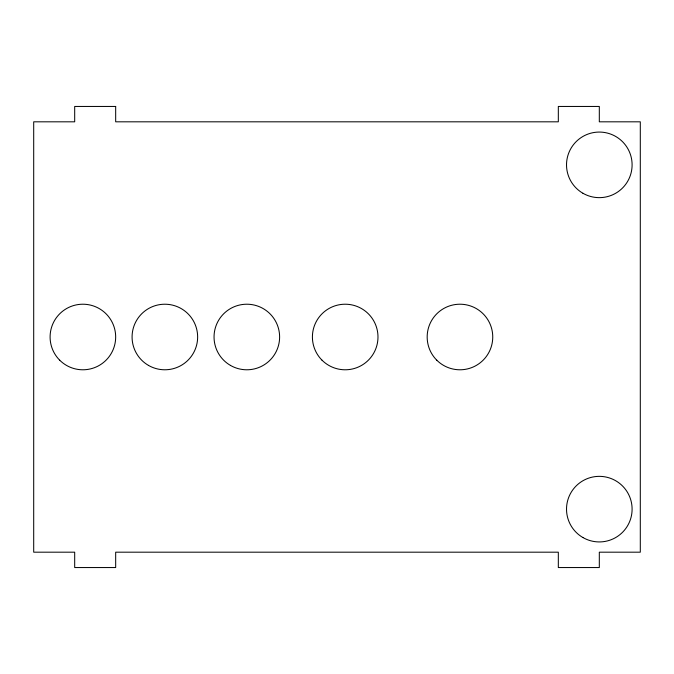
<?xml version="1.0" encoding="UTF-8"?>
<svg xmlns="http://www.w3.org/2000/svg" width="674" height="674" viewBox="0 0 674 674"><rect width="100%" height="100%" fill="white"/><g stroke="black" fill="none" stroke-linecap="round" stroke-linejoin="round"><path stroke-width="1.01" d="M115.675 106.45L74.688 106.45L74.688 121.817L33.7 121.817L33.7 552.183L74.688 552.183L74.688 567.55L115.675 567.55L115.675 552.183L558.325 552.183L558.325 567.55L599.312 567.55L599.312 552.183L640.3 552.183L640.3 121.817L599.312 121.817L599.312 106.45L558.325 106.45L558.325 121.817L115.675 121.817L115.675 106.45M582.917 193.253A32.79 32.79 0 0 0 632.102 164.86A32.79 32.79 0 0 0 582.917 136.46A32.79 32.79 0 0 0 582.917 193.253M582.917 537.54A32.79 32.79 0 0 0 632.102 509.14A32.79 32.79 0 0 0 582.917 480.747A32.79 32.79 0 0 0 582.917 537.54M59.7 360.186A32.79 32.79 0 0 0 114.555 345.484A32.79 32.79 0 0 0 74.401 305.33A32.79 32.79 0 0 0 59.7 360.186M230.432 365.392A32.79 32.79 0 0 0 279.617 337A32.79 32.79 0 0 0 230.432 308.608A32.79 32.79 0 0 0 230.432 365.392M322.012 360.186A32.79 32.79 0 0 0 376.867 345.484A32.79 32.79 0 0 0 336.714 305.33A32.79 32.79 0 0 0 322.012 360.186M436.777 360.186A32.79 32.79 0 0 0 491.632 345.484A32.79 32.79 0 0 0 451.47 305.33A32.79 32.79 0 0 0 436.777 360.186M148.465 365.392A32.79 32.79 0 0 0 197.642 337A32.79 32.79 0 0 0 148.465 308.608A32.79 32.79 0 0 0 148.465 365.392"/></g></svg>
